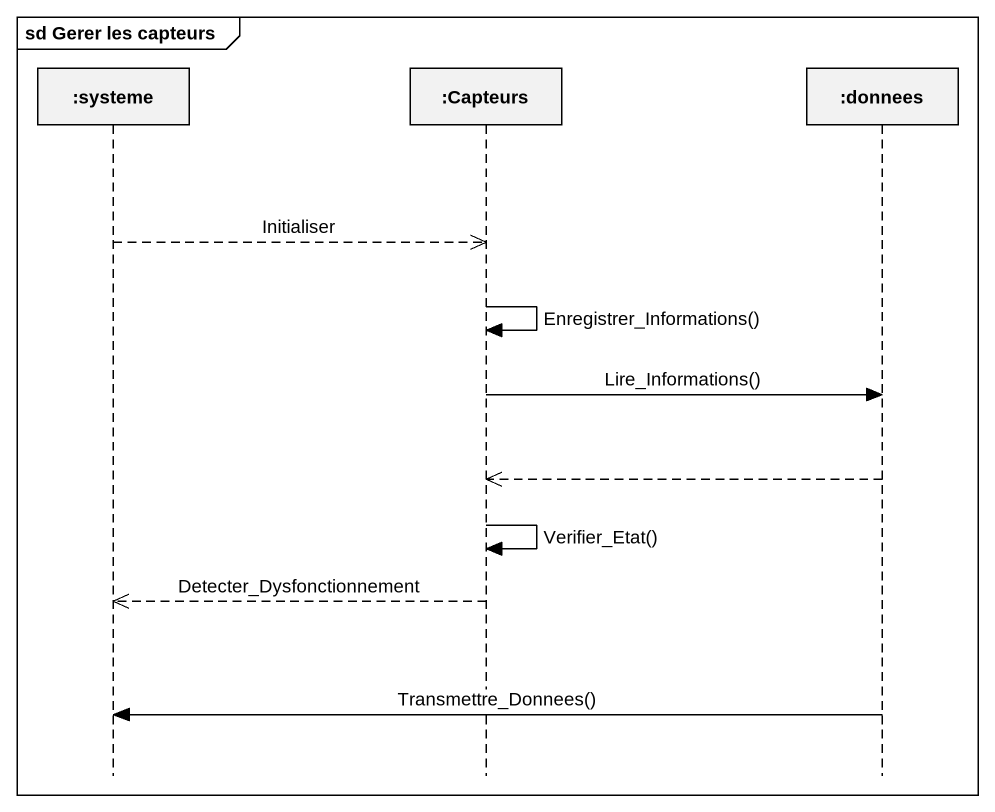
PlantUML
@startuml
mainframe sd Gerer les capteurs
hide footbox
participant ":systeme" as systeme
participant ":Capteurs" as Capteurs
participant ":donnees" as donnees

systeme -->> Capteurs : Initialiser
Capteurs -> Capteurs : Enregistrer_Informations()
Capteurs -> donnees : Lire_Informations()
donnees -->> Capteurs
Capteurs -> Capteurs : Verifier_Etat()
Capteurs -->> systeme : Detecter_Dysfonctionnement
donnees -> systeme : Transmettre_Donnees()
@enduml
